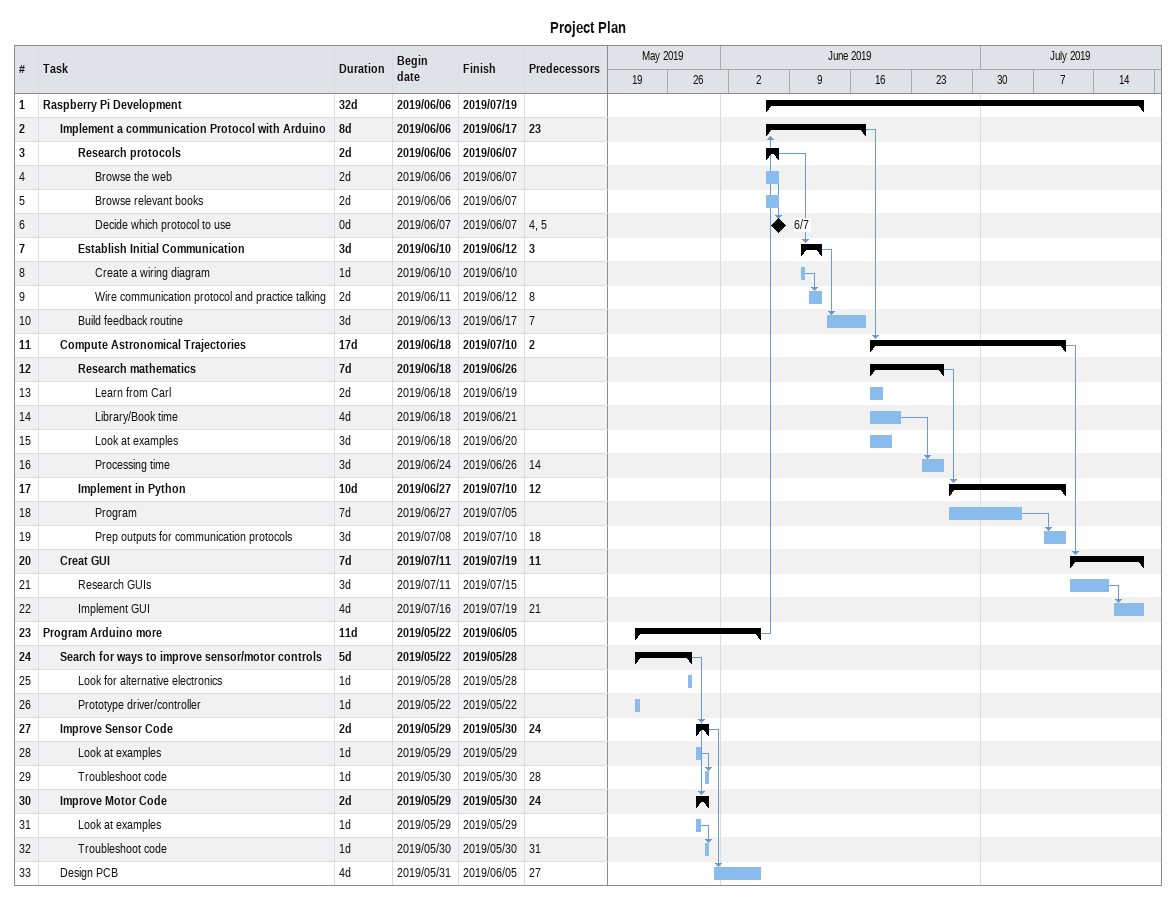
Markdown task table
Project Plan

| ID | Level | Task | Duration | Start | Finish | Predecessors |
|---|---|---|---|---|---|---|
| 1 | 1 | **Raspberry Pi Development** | 32d | 2019-06-06 | 2019-07-19 |  |
| 2 | 2 | **Implement a communication Protocol with Arduino** | 8d | 2019-06-06 | 2019-06-17 | 23 |
| 3 | 3 | **Research protocols** | 2d | 2019-06-06 | 2019-06-07 |  |
| 4 | 4 | Browse the web | 2d | 2019-06-06 | 2019-06-07 |  |
| 5 | 4 | Browse relevant books | 2d | 2019-06-06 | 2019-06-07 |  |
| 6 | 4 | Decide which protocol to use | 0d | 2019-06-07 | 2019-06-07 | 4, 5 |
| 7 | 3 | **Establish Initial Communication** | 3d | 2019-06-10 | 2019-06-12 | 3 |
| 8 | 4 | Create a wiring diagram | 1d | 2019-06-10 | 2019-06-10 |  |
| 9 | 4 | Wire communication protocol and practice talking | 2d | 2019-06-11 | 2019-06-12 | 8 |
| 10 | 3 | Build feedback routine | 3d | 2019-06-13 | 2019-06-17 | 7 |
| 11 | 2 | **Compute Astronomical Trajectories** | 17d | 2019-06-18 | 2019-07-10 | 2 |
| 12 | 3 | **Research mathematics** | 7d | 2019-06-18 | 2019-06-26 |  |
| 13 | 4 | Learn from Carl | 2d | 2019-06-18 | 2019-06-19 |  |
| 14 | 4 | Library/Book time | 4d | 2019-06-18 | 2019-06-21 |  |
| 15 | 4 | Look at examples | 3d | 2019-06-18 | 2019-06-20 |  |
| 16 | 4 | Processing time | 3d | 2019-06-24 | 2019-06-26 | 14 |
| 17 | 3 | **Implement in Python** | 10d | 2019-06-27 | 2019-07-10 | 12 |
| 18 | 4 | Program | 7d | 2019-06-27 | 2019-07-05 |  |
| 19 | 4 | Prep outputs for communication protocols | 3d | 2019-07-08 | 2019-07-10 | 18 |
| 20 | 2 | **Creat GUI** | 7d | 2019-07-11 | 2019-07-19 | 11 |
| 21 | 3 | Research GUIs | 3d | 2019-07-11 | 2019-07-15 |  |
| 22 | 3 | Implement GUI | 4d | 2019-07-16 | 2019-07-19 | 21 |
| 23 | 1 | **Program Arduino more** | 11d | 2019-05-22 | 2019-06-05 |  |
| 24 | 2 | **Search for ways to improve sensor/motor controls** | 5d | 2019-05-22 | 2019-05-28 |  |
| 25 | 3 | Look for alternative electronics | 1d | 2019-05-28 | 2019-05-28 |  |
| 26 | 3 | Prototype driver/controller | 1d | 2019-05-22 | 2019-05-22 |  |
| 27 | 2 | **Improve Sensor Code** | 2d | 2019-05-29 | 2019-05-30 | 24 |
| 28 | 3 | Look at examples | 1d | 2019-05-29 | 2019-05-29 |  |
| 29 | 3 | Troubleshoot code | 1d | 2019-05-30 | 2019-05-30 | 28 |
| 30 | 2 | **Improve Motor Code** | 2d | 2019-05-29 | 2019-05-30 | 24 |
| 31 | 3 | Look at examples | 1d | 2019-05-29 | 2019-05-29 |  |
| 32 | 3 | Troubleshoot code | 1d | 2019-05-30 | 2019-05-30 | 31 |
| 33 | 2 | Design PCB | 4d | 2019-05-31 | 2019-06-05 | 27 |
